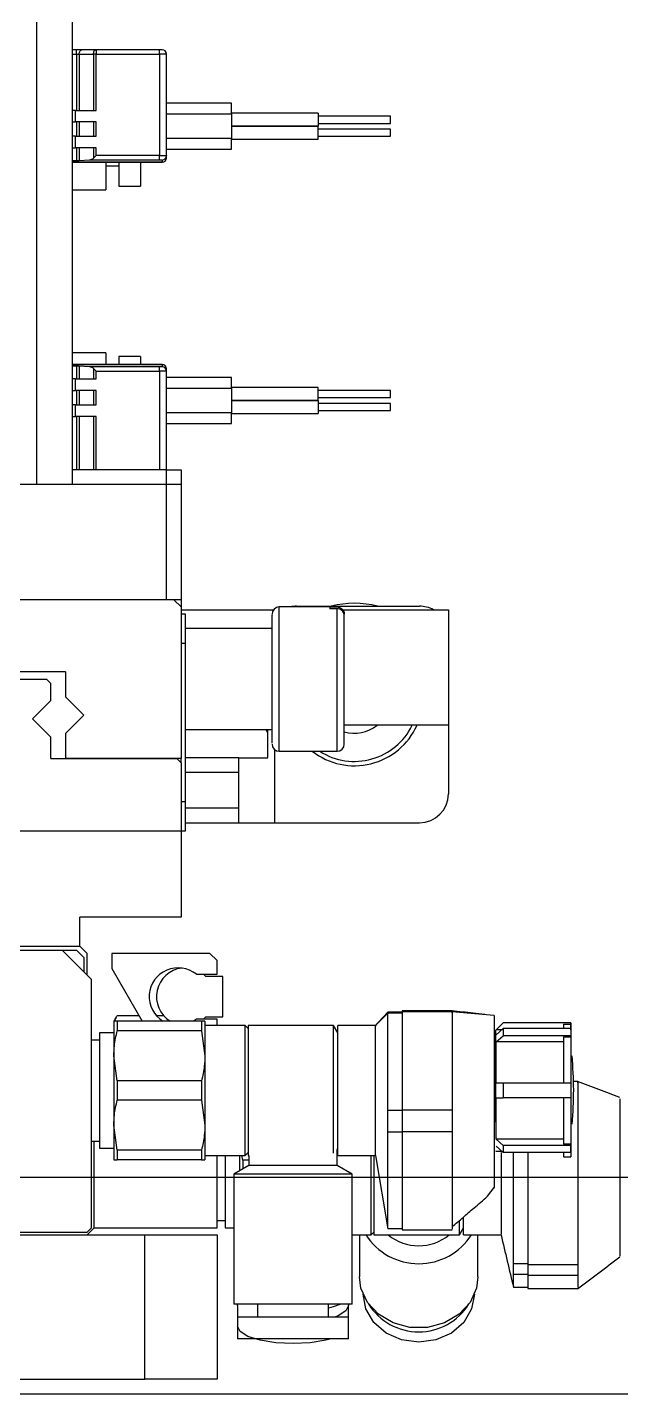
# Model space of a CAD drawing. Extents: x 500 to 100500, y -14500 to 21140.
# Drawn here: x 14352.6 to 14393.6, y -7149 to -7054.4 of the extents above; entities that cross this region are included whole.
import ezdxf

# ---------------------------------------------------------------- set-up
doc = ezdxf.new("R2010")
doc.units = 0
doc.layers.get('0').update_dxf_attribs({"linetype": 'CONTINUOUS'})

# ---------------------------------------------------------------- blocks, each defined once
blk = doc.blocks.new('LP F')
at = {"color": 2}
for p, q in [((14851.073, -93707.035), (14999.073, -93707.035)), ((14851.073, -93722.035), (14999.073, -93722.035))]:
    blk.add_line(p, q, dxfattribs=at)
blk = doc.blocks.new('SP F')
at = {"color": 3}
for p, q in [((15459.61, -97524.306), (15459.61, -97556.306)), ((15462.123, -97556.306), (15462.123, -97524.306)), ((15462.394, -97526.206), (15462.123, -97526.206)), ((15462.394, -97526.506), (15462.394, -97526.206)), ((15463.751, -97526.206), (15462.764, -97526.206)), ((15468.123, -97526.206), (15463.751, -97526.206)), ((15463.751, -97526.206), (15463.751, -97526.506)), ((15468.123, -97526.506), (15468.123, -97526.206)), ((15462.123, -97526.506), (15462.394, -97526.506)), ((15462.394, -97526.506), (15462.579, -97526.506)), ((15462.394, -97526.506), (15462.394, -97530.406)), ((15462.579, -97526.506), (15463.566, -97526.506)), ((15462.579, -97526.506), (15462.579, -97530.406)), ((15463.751, -97526.506), (15463.566, -97526.506)), ((15463.566, -97526.506), (15463.566, -97530.406)), ((15463.751, -97530.406), (15463.751, -97526.506)), ((15463.751, -97526.506), (15468.123, -97526.506)), ((15468.123, -97526.506), (15468.123, -97533.53)), ((15468.623, -97526.506), (15468.123, -97526.506)), ((15468.623, -97533.547), (15468.623, -97526.506)), ((15473.123, -97529.906), (15468.623, -97529.906)), ((15473.123, -97530.647), (15473.123, -97529.906)), ((15462.323, -97530.406), (15462.123, -97530.406)), ((15462.323, -97531.206), (15462.323, -97530.406)), ((15462.323, -97530.406), (15463.751, -97530.406)), ((15468.623, -97530.647), (15473.123, -97530.647)), ((15479.123, -97530.606), (15473.123, -97530.606)), ((15473.123, -97530.647), (15473.123, -97532.365)), ((15479.123, -97530.606), (15479.123, -97531.505)), ((15484.123, -97530.806), (15479.123, -97530.806)), ((15484.123, -97531.306), (15484.123, -97530.806)), ((15462.123, -97531.206), (15462.323, -97531.206)), ((15463.751, -97531.206), (15462.323, -97531.206)), ((15462.394, -97531.206), (15462.394, -97532.206)), ((15462.579, -97531.206), (15462.579, -97532.206)), ((15463.566, -97531.206), (15463.566, -97532.206)), ((15463.751, -97532.206), (15463.751, -97531.206)), ((15473.123, -97531.505), (15479.123, -97531.505)), ((15479.123, -97531.507), (15473.123, -97531.507)), ((15479.123, -97531.306), (15484.123, -97531.306)), ((15479.123, -97531.505), (15479.123, -97531.507)), ((15479.123, -97532.406), (15479.123, -97531.507)), ((15484.123, -97531.706), (15479.123, -97531.706)), ((15484.123, -97532.206), (15484.123, -97531.706)), ((15462.323, -97532.206), (15462.123, -97532.206)), ((15462.123, -97533.006), (15462.323, -97533.006)), ((15462.323, -97533.006), (15462.323, -97532.206)), ((15462.323, -97532.206), (15463.751, -97532.206)), ((15463.751, -97533.006), (15462.323, -97533.006)), ((15462.394, -97533.006), (15462.394, -97533.884)), ((15462.579, -97533.006), (15462.579, -97533.878)), ((15463.566, -97533.006), (15463.566, -97533.715)), ((15463.751, -97533.53), (15463.751, -97533.006)), ((15473.123, -97532.365), (15468.623, -97532.365)), ((15473.123, -97533.106), (15473.123, -97532.365)), ((15473.123, -97532.406), (15479.123, -97532.406)), ((15479.123, -97532.206), (15484.123, -97532.206)), ((15462.123, -97533.884), (15462.394, -97533.884)), ((15462.579, -97533.878), (15463.298, -97533.829)), ((15463.298, -97533.829), (15468.123, -97533.829)), ((15463.566, -97533.715), (15463.751, -97533.53)), ((15468.123, -97533.53), (15463.751, -97533.53)), ((15468.123, -97533.829), (15468.123, -97533.53)), ((15468.323, -97533.846), (15468.323, -97534.004)), ((15468.623, -97533.106), (15473.123, -97533.106)), ((15468.623, -97533.705), (15468.623, -97533.547)), ((15468.623, -97533.706), (15468.623, -97533.705)), ((15468.323, -97534.004), (15462.123, -97534.004)), ((15462.123, -97534.006), (15468.323, -97534.006)), ((15464.423, -97534.006), (15464.423, -97535.906)), ((15464.423, -97534.256), (15465.323, -97534.256)), ((15465.323, -97534.006), (15465.323, -97535.656)), ((15466.823, -97534.006), (15466.823, -97535.656)), ((15468.323, -97534.006), (15468.323, -97534.004)), ((15465.323, -97535.656), (15466.823, -97535.656)), ((15462.123, -97535.906), (15464.423, -97535.906)), ((15464.423, -97547.206), (15462.123, -97547.206)), ((15464.423, -97547.206), (15464.423, -97548.006)), ((15468.323, -97548.006), (15462.123, -97548.006)), ((15462.123, -97548.008), (15468.323, -97548.008)), ((15462.394, -97548.128), (15462.123, -97548.128)), ((15462.394, -97548.128), (15462.394, -97549.006)), ((15462.579, -97548.133), (15462.579, -97549.006)), ((15463.298, -97548.183), (15462.579, -97548.133)), ((15466.823, -97547.456), (15465.323, -97547.456)), ((15465.323, -97547.456), (15465.323, -97548.006)), ((15466.823, -97547.456), (15466.823, -97548.006)), ((15468.323, -97548.008), (15468.323, -97548.006)), ((15468.323, -97548.008), (15468.323, -97548.165)), ((15462.323, -97549.006), (15462.123, -97549.006)), ((15462.323, -97549.806), (15462.323, -97549.006)), ((15462.323, -97549.006), (15463.751, -97549.006)), ((15468.123, -97548.183), (15463.298, -97548.183)), ((15463.751, -97548.482), (15463.566, -97548.297)), ((15463.566, -97548.297), (15463.566, -97549.006)), ((15463.751, -97549.006), (15463.751, -97548.482)), ((15463.751, -97548.482), (15468.123, -97548.482)), ((15468.123, -97548.482), (15468.123, -97548.183)), ((15468.123, -97548.482), (15468.123, -97555.306)), ((15468.623, -97548.307), (15468.623, -97548.306)), ((15468.623, -97548.464), (15468.623, -97548.307)), ((15468.623, -97555.306), (15468.623, -97548.464)), ((15473.123, -97548.906), (15468.623, -97548.906)), ((15473.123, -97549.647), (15473.123, -97548.906)), ((15462.123, -97549.806), (15462.323, -97549.806)), ((15463.751, -97549.806), (15462.323, -97549.806)), ((15462.394, -97549.806), (15462.394, -97550.806)), ((15462.579, -97549.806), (15462.579, -97550.806)), ((15463.566, -97549.806), (15463.566, -97550.806)), ((15463.751, -97550.806), (15463.751, -97549.806)), ((15468.623, -97549.647), (15473.123, -97549.647)), ((15479.123, -97549.606), (15473.123, -97549.606)), ((15473.123, -97549.647), (15473.123, -97551.365)), ((15479.123, -97550.505), (15479.123, -97549.606)), ((15484.123, -97549.806), (15479.123, -97549.806)), ((15484.123, -97550.306), (15484.123, -97549.806)), ((15462.323, -97550.806), (15462.123, -97550.806)), ((15462.323, -97551.606), (15462.323, -97550.806)), ((15462.323, -97550.806), (15463.751, -97550.806)), ((15473.123, -97550.505), (15479.123, -97550.505)), ((15479.123, -97550.507), (15473.123, -97550.507)), ((15479.123, -97550.306), (15484.123, -97550.306)), ((15479.123, -97550.505), (15479.123, -97550.507)), ((15479.123, -97550.507), (15479.123, -97551.406)), ((15484.123, -97550.706), (15479.123, -97550.706)), ((15484.123, -97551.206), (15484.123, -97550.706)), ((15462.123, -97551.606), (15462.323, -97551.606)), ((15463.751, -97551.606), (15462.323, -97551.606)), ((15462.394, -97551.606), (15462.394, -97555.306)), ((15462.579, -97551.606), (15462.579, -97555.306)), ((15463.566, -97551.606), (15463.566, -97555.306)), ((15463.751, -97555.306), (15463.751, -97551.606)), ((15473.123, -97551.365), (15468.623, -97551.365)), ((15473.123, -97552.106), (15473.123, -97551.365)), ((15473.123, -97551.406), (15479.123, -97551.406)), ((15479.123, -97551.206), (15484.123, -97551.206)), ((15468.623, -97552.106), (15473.123, -97552.106)), ((15468.623, -97555.306), (15462.123, -97555.306)), ((15468.623, -97556.306), (15468.623, -97555.306)), ((15468.623, -97555.306), (15469.623, -97555.306)), ((15469.623, -97555.306), (15469.623, -97556.306)), ((15452.764, -97556.306), (15468.623, -97556.306)), ((15468.623, -97564.306), (15468.623, -97556.306)), ((15468.623, -97556.306), (15469.623, -97556.306)), ((15469.623, -97556.306), (15469.623, -97564.306)), ((15468.623, -97564.306), (15430.623, -97564.306)), ((15469.623, -97564.306), (15468.623, -97564.306)), ((15469.123, -97564.306), (15469.623, -97564.806)), ((15469.623, -97564.306), (15469.623, -97564.806)), ((15469.623, -97564.806), (15469.623, -97575.306)), ((15469.623, -97565.006), (15476.023, -97565.006)), ((15480.423, -97564.806), (15476.423, -97564.806)), ((15476.423, -97570.435), (15476.423, -97564.806)), ((15477.623, -97564.756), (15486.123, -97564.756)), ((15479.923, -97564.808), (15479.923, -97564.933)), ((15479.923, -97564.808), (15480.423, -97564.808)), ((15480.423, -97564.933), (15479.923, -97564.933)), ((15480.423, -97564.808), (15480.423, -97564.806)), ((15480.423, -97574.806), (15480.423, -97564.933)), ((15480.823, -97565.006), (15488.123, -97565.006)), ((15488.123, -97565.006), (15488.123, -97573.006)), ((15469.923, -97565.306), (15469.623, -97565.306)), ((15469.923, -97567.306), (15469.923, -97565.306)), ((15475.923, -97566.306), (15469.923, -97566.306)), ((15469.623, -97567.306), (15469.923, -97567.306)), ((15469.923, -97578.306), (15469.923, -97567.306)), ((15461.623, -97569.306), (15437.623, -97569.306)), ((15454.623, -97569.806), (15460.323, -97569.806)), ((15460.623, -97570.106), (15460.323, -97569.806)), ((15461.623, -97569.306), (15461.623, -97571.036)), ((15460.623, -97571.286), (15460.623, -97570.106)), ((15476.423, -97574.806), (15476.423, -97570.435)), ((15460.623, -97571.286), (15459.353, -97572.556)), ((15462.893, -97572.306), (15461.623, -97571.036)), ((15459.353, -97572.556), (15460.623, -97573.826)), ((15461.623, -97573.576), (15462.893, -97572.306)), ((15461.623, -97573.576), (15461.623, -97575.306)), ((15469.923, -97573.306), (15475.923, -97573.306)), ((15475.623, -97573.556), (15475.525, -97573.306)), ((15475.623, -97575.256), (15475.623, -97573.306)), ((15488.123, -97573.006), (15480.923, -97573.006)), ((15488.123, -97573.006), (15488.123, -97577.756)), ((15460.623, -97575.306), (15460.623, -97573.826)), ((15460.623, -97575.306), (15469.323, -97575.306)), ((15469.623, -97575.306), (15461.623, -97575.306)), ((15469.623, -97575.606), (15469.323, -97575.306)), ((15469.623, -97575.606), (15469.623, -97575.306)), ((15469.623, -97575.606), (15469.623, -97580.306)), ((15473.623, -97575.256), (15469.923, -97575.256)), ((15473.623, -97576.256), (15473.623, -97575.256)), ((15473.623, -97575.256), (15475.623, -97575.256)), ((15476.123, -97579.756), (15476.123, -97574.706)), ((15476.423, -97574.806), (15480.423, -97574.806)), ((15469.923, -97576.256), (15473.623, -97576.256)), ((15473.623, -97578.756), (15473.623, -97576.256)), ((15469.923, -97578.306), (15469.623, -97578.306)), ((15469.923, -97580.306), (15469.923, -97578.306)), ((15473.623, -97578.756), (15469.923, -97578.756)), ((15473.623, -97579.756), (15473.623, -97578.756)), ((15429.623, -97580.306), (15469.623, -97580.306)), ((15469.623, -97580.306), (15469.623, -97586.306)), ((15469.623, -97580.306), (15469.923, -97580.306)), ((15469.923, -97579.756), (15473.623, -97579.756)), ((15473.623, -97579.756), (15476.123, -97579.756)), ((15476.123, -97579.756), (15486.123, -97579.756)), ((15469.623, -97586.306), (15462.623, -97586.306)), ((15462.623, -97588.306), (15462.623, -97586.306)), ((15436.623, -97588.306), (15462.623, -97588.306)), ((15461.423, -97588.606), (15445.823, -97588.606)), ((15462.423, -97588.606), (15461.423, -97588.606)), ((15463.423, -97590.606), (15461.423, -97588.606)), ((15462.923, -97589.106), (15462.423, -97588.606)), ((15463.123, -97588.806), (15462.623, -97588.306)), ((15463.123, -97590.306), (15463.123, -97588.806)), ((15464.823, -97588.806), (15464.823, -97589.856)), ((15471.623, -97588.806), (15464.823, -97588.806)), ((15472.123, -97589.306), (15471.623, -97588.806)), ((15462.923, -97590.106), (15462.923, -97589.106)), ((15472.123, -97590.256), (15472.123, -97589.306)), ((15463.423, -97607.806), (15463.423, -97590.606)), ((15464.823, -97589.856), (15466.93, -97593.506)), ((15470.687, -97590.256), (15472.123, -97590.256)), ((15471.351, -97590.406), (15471.187, -97590.256)), ((15472.523, -97590.406), (15471.351, -97590.406)), ((15472.523, -97593.206), (15472.523, -97590.406)), ((15465.123, -97593.245), (15464.973, -97593.506)), ((15464.973, -97593.506), (15464.973, -97595.906)), ((15466.707, -97593.12), (15465.204, -97593.12)), ((15465.204, -97593.506), (15465.204, -97594.174)), ((15471.042, -97593.506), (15465.204, -97593.506)), ((15468.415, -97593.12), (15467.915, -97593.12)), ((15470.687, -97593.356), (15470.476, -97593.506)), ((15472.123, -97593.356), (15470.687, -97593.356)), ((15471.042, -97593.506), (15471.042, -97594.174)), ((15471.171, -97593.369), (15471.351, -97593.206)), ((15471.273, -97593.506), (15471.273, -97595.906)), ((15471.351, -97593.206), (15472.523, -97593.206)), ((15472.123, -97593.806), (15472.123, -97593.356)), ((15484.928, -97592.886), (15483.928, -97592.886)), ((15484.928, -97592.956), (15483.928, -97592.956)), ((15488.386, -97592.786), (15484.928, -97592.786)), ((15484.928, -97592.786), (15484.928, -97592.856)), ((15488.388, -97592.856), (15484.928, -97592.856)), ((15484.928, -97592.856), (15484.928, -97599.656)), ((15491.298, -97593.101), (15488.365, -97592.854)), ((15491.298, -97593.101), (15491.298, -97597.916)), ((15491.928, -97593.606), (15491.398, -97594.136)), ((15496.597, -97593.606), (15491.928, -97593.606)), ((15491.928, -97593.606), (15491.928, -97593.61)), ((15496.597, -97593.61), (15491.928, -97593.61)), ((15496.597, -97593.61), (15496.598, -97593.71)), ((15496.597, -97593.61), (15496.597, -97593.61)), ((15496.598, -97593.71), (15496.597, -97593.61)), ((15464.973, -97594.306), (15463.973, -97594.306)), ((15463.973, -97594.306), (15463.973, -97602.306)), ((15471.042, -97594.174), (15465.204, -97594.174)), ((15471.042, -97594.174), (15471.273, -97595.906)), ((15474.073, -97593.806), (15471.273, -97593.806)), ((15474.273, -97594.006), (15474.073, -97593.806)), ((15474.073, -97602.806), (15474.073, -97593.806)), ((15480.184, -97593.806), (15474.273, -97593.806)), ((15474.273, -97593.806), (15474.273, -97602.806)), ((15480.473, -97594.306), (15480.184, -97593.806)), ((15480.184, -97602.648), (15480.184, -97593.806)), ((15483.073, -97593.806), (15480.473, -97593.806)), ((15480.473, -97602.806), (15480.473, -97593.806)), ((15483.073, -97602.805), (15483.073, -97593.806)), ((15491.398, -97594.136), (15491.398, -97600.503)), ((15491.928, -97594.009), (15491.428, -97594.444)), ((15491.811, -97594.111), (15491.428, -97594.111)), ((15491.428, -97594.944), (15491.928, -97594.509)), ((15491.928, -97594.009), (15491.928, -97594.509)), ((15496.597, -97594.009), (15491.928, -97594.009)), ((15496.597, -97594.509), (15491.928, -97594.509)), ((15496.098, -97593.71), (15496.098, -97594.009)), ((15496.098, -97593.71), (15496.598, -97593.71)), ((15496.597, -97593.627), (15496.598, -97593.706)), ((15496.597, -97593.789), (15496.597, -97593.915)), ((15496.598, -97593.883), (15496.597, -97593.789)), ((15496.597, -97593.915), (15496.598, -97594.01)), ((15496.597, -97594.009), (15496.597, -97594.509)), ((15496.597, -97594.509), (15496.598, -97594.596)), ((15496.598, -97594.596), (15496.597, -97594.509)), ((15496.598, -97593.706), (15496.598, -97593.706)), ((15496.598, -97593.71), (15496.598, -97594.096)), ((15496.598, -97594.096), (15496.598, -97593.755)), ((15496.598, -97594.097), (15496.598, -97593.925)), ((15496.598, -97594.138), (15496.598, -97594.488)), ((15463.973, -97594.806), (15463.423, -97594.806)), ((15491.428, -97597.806), (15491.428, -97594.944)), ((15496.098, -97594.944), (15491.428, -97594.944)), ((15496.098, -97594.596), (15496.098, -97597.806)), ((15496.098, -97594.596), (15496.598, -97594.596)), ((15496.598, -97594.587), (15496.598, -97594.9)), ((15464.973, -97595.906), (15464.973, -97600.706)), ((15465.204, -97597.638), (15464.973, -97595.906)), ((15471.273, -97595.906), (15471.273, -97600.706)), ((15465.204, -97597.638), (15465.204, -97598.974)), ((15471.042, -97597.638), (15465.204, -97597.638)), ((15471.042, -97597.638), (15471.042, -97598.974)), ((15491.298, -97597.916), (15491.298, -97600.716)), ((15491.928, -97597.806), (15491.428, -97597.806)), ((15496.598, -97597.806), (15491.928, -97597.806)), ((15491.928, -97597.806), (15491.928, -97598.806)), ((15496.597, -97597.806), (15496.597, -97598.806)), ((15496.598, -97597.806), (15496.597, -97597.806)), ((15497.088, -97597.681), (15496.77, -97597.681)), ((15471.042, -97598.974), (15465.204, -97598.974)), ((15471.042, -97598.974), (15471.273, -97600.706)), ((15491.428, -97601.667), (15491.428, -97598.806)), ((15496.597, -97598.806), (15491.928, -97598.806)), ((15496.098, -97598.806), (15496.098, -97602.016)), ((15496.597, -97598.806), (15496.598, -97598.806)), ((15499.998, -97598.873), (15499.998, -97607.781)), ((15483.928, -97601.156), (15483.928, -97599.656)), ((15483.928, -97599.656), (15484.928, -97599.656)), ((15488.388, -97599.656), (15484.928, -97599.656)), ((15484.928, -97599.656), (15484.928, -97601.156)), ((15488.388, -97599.656), (15488.388, -97601.156)), ((15465.204, -97602.438), (15464.973, -97600.706)), ((15464.973, -97600.706), (15464.973, -97603.106)), ((15471.273, -97600.706), (15471.273, -97603.106)), ((15483.928, -97601.156), (15484.928, -97601.156)), ((15484.928, -97601.156), (15484.928, -97607.956)), ((15488.388, -97601.156), (15484.928, -97601.156)), ((15491.298, -97600.716), (15491.298, -97605.014)), ((15491.298, -97600.949), (15491.298, -97601.056)), ((15463.423, -97601.806), (15463.973, -97601.806)), ((15463.623, -97607.806), (15463.623, -97601.806)), ((15491.928, -97602.103), (15491.428, -97601.667)), ((15496.098, -97601.667), (15491.428, -97601.667)), ((15491.928, -97602.103), (15491.928, -97602.603)), ((15496.597, -97602.103), (15491.928, -97602.103)), ((15496.598, -97602.016), (15496.098, -97602.016)), ((15496.598, -97602.016), (15496.597, -97602.103)), ((15496.597, -97602.103), (15496.598, -97602.016)), ((15496.597, -97602.103), (15496.597, -97602.603)), ((15496.597, -97602.603), (15496.597, -97602.103)), ((15463.973, -97602.306), (15464.973, -97602.306)), ((15471.042, -97602.438), (15465.204, -97602.438)), ((15465.204, -97602.438), (15465.204, -97603.106)), ((15471.042, -97602.438), (15471.042, -97603.106)), ((15471.273, -97602.806), (15474.073, -97602.806)), ((15472.123, -97607.806), (15472.123, -97602.806)), ((15472.673, -97602.806), (15472.673, -97607.806)), ((15473.673, -97602.806), (15473.673, -97603.871)), ((15473.904, -97603.138), (15473.828, -97602.806)), ((15474.073, -97602.806), (15474.273, -97602.606)), ((15474.273, -97602.806), (15474.323, -97602.806)), ((15474.323, -97602.806), (15474.323, -97603.496)), ((15480.423, -97602.392), (15480.473, -97602.306)), ((15480.423, -97603.496), (15480.423, -97602.392)), ((15480.473, -97602.806), (15483.073, -97602.806)), ((15482.773, -97608.306), (15482.773, -97602.806)), ((15482.973, -97602.806), (15482.973, -97608.306)), ((15483.073, -97602.806), (15483.933, -97607.889)), ((15491.398, -97602.476), (15491.428, -97602.506)), ((15491.428, -97602.167), (15491.928, -97602.603)), ((15491.428, -97602.506), (15491.816, -97602.506)), ((15491.773, -97602.603), (15491.773, -97608.267)), ((15496.597, -97602.603), (15491.928, -97602.603)), ((15493.628, -97602.603), (15493.628, -97610.37)), ((15496.098, -97602.603), (15496.098, -97602.906)), ((15496.098, -97602.906), (15496.598, -97602.906)), ((15471.042, -97603.106), (15465.204, -97603.106)), ((15474.323, -97603.496), (15473.273, -97604.102)), ((15473.904, -97603.138), (15473.904, -97603.738)), ((15474.323, -97603.138), (15473.904, -97603.138)), ((15481.473, -97604.102), (15480.423, -97603.496)), ((15473.273, -97604.102), (15473.273, -97613.106)), ((15481.473, -97613.106), (15481.473, -97604.102)), ((15490.828, -97605.633), (15491.298, -97605.014)), ((15491.245, -97605.083), (15491.298, -97605.043)), ((15463.123, -97608.106), (15463.423, -97607.806)), ((15463.123, -97608.306), (15463.623, -97607.806)), ((15463.623, -97607.806), (15472.123, -97607.806)), ((15472.123, -97607.306), (15472.673, -97607.306)), ((15472.673, -97607.806), (15473.273, -97607.806)), ((15488.388, -97607.74), (15488.388, -97607.921)), ((15488.884, -97608.306), (15488.884, -97607.365)), ((15488.884, -97608.306), (15489.173, -97607.806)), ((15489.173, -97608.306), (15489.173, -97607.12)), ((15499.998, -97607.781), (15499.998, -97609.181)), ((15432.123, -97608.306), (15467.123, -97608.306)), ((15436.123, -97608.106), (15463.123, -97608.106)), ((15467.123, -97618.306), (15467.123, -97608.306)), ((15467.123, -97608.306), (15472.123, -97608.306)), ((15472.123, -97608.306), (15472.123, -97618.306)), ((15481.473, -97608.306), (15482.773, -97608.306)), ((15481.973, -97608.306), (15481.973, -97611.206)), ((15482.773, -97608.306), (15482.973, -97608.106)), ((15482.973, -97608.306), (15488.884, -97608.306)), ((15483.928, -97607.856), (15484.928, -97607.856)), ((15484.928, -97607.956), (15488.388, -97607.956)), ((15489.173, -97608.306), (15491.773, -97608.306)), ((15490.173, -97611.206), (15490.173, -97608.306)), ((15499.998, -97609.181), (15499.998, -97609.785)), ((15492.628, -97611.033), (15492.628, -97610.283)), ((15492.628, -97610.283), (15493.628, -97610.283)), ((15497.088, -97610.37), (15493.628, -97610.37)), ((15493.628, -97610.37), (15493.628, -97611.12)), ((15497.088, -97610.37), (15497.088, -97611.12)), ((15492.628, -97611.033), (15493.628, -97611.033)), ((15497.088, -97611.12), (15493.628, -97611.12)), ((15493.628, -97611.12), (15493.628, -97612.031)), ((15492.628, -97611.931), (15493.628, -97611.931)), ((15493.628, -97612.031), (15497.088, -97612.031)), ((15473.523, -97613.197), (15473.534, -97613.106)), ((15473.523, -97613.197), (15473.523, -97614.006)), ((15474.923, -97613.106), (15474.923, -97614.006)), ((15479.823, -97614.006), (15479.823, -97613.106)), ((15481.223, -97614.006), (15481.223, -97613.197)), ((15473.523, -97614.006), (15473.523, -97615.506)), ((15481.223, -97615.506), (15481.223, -97614.006)), ((15432.123, -97618.306), (15467.123, -97618.306)), ((15472.123, -97618.306), (15467.123, -97618.306))]:
    blk.add_line(p, q, dxfattribs=at)
at = {"color": 3, "flags": 128}
for points in [[(15462.579, -97526.506), (15462.583, -97526.447), (15462.593, -97526.391), (15462.61, -97526.339), (15462.633, -97526.294), (15462.661, -97526.256), (15462.693, -97526.229), (15462.728, -97526.212), (15462.764, -97526.206)], [(15463.566, -97526.506), (15463.569, -97526.447), (15463.58, -97526.391), (15463.597, -97526.339), (15463.62, -97526.294), (15463.648, -97526.256), (15463.68, -97526.229), (15463.714, -97526.212), (15463.751, -97526.206)], [(15480.592, -97564.835), (15480.52, -97564.815), (15480.423, -97564.806)], [(15491.428, -97594.111), (15491.477, -97594.061), (15491.928, -97593.61)], [(15480.423, -97603.496), (15480.376, -97603.496), (15480.014, -97603.496), (15479.333, -97603.496), (15478.416, -97603.496), (15477.373, -97603.496), (15476.33, -97603.496), (15475.412, -97603.496), (15474.731, -97603.496), (15474.369, -97603.496), (15474.323, -97603.496)], [(15481.473, -97604.102), (15481.37, -97604.102), (15480.923, -97604.102), (15480.161, -97604.102), (15479.152, -97604.102), (15477.984, -97604.102), (15476.762, -97604.102), (15475.594, -97604.102), (15474.584, -97604.102), (15473.822, -97604.102), (15473.376, -97604.102), (15473.273, -97604.102)], [(15490.173, -97611.206), (15490.07, -97611.996), (15489.623, -97612.981), (15488.861, -97613.809), (15487.852, -97614.405), (15486.684, -97614.717), (15485.462, -97614.717), (15484.294, -97614.405), (15483.284, -97613.809), (15482.522, -97612.981), (15482.076, -97611.996), (15481.973, -97611.206)], [(15489.923, -97612.406), (15489.734, -97613.436), (15489.187, -97614.366), (15488.336, -97615.103), (15487.262, -97615.577), (15486.073, -97615.74), (15484.883, -97615.577), (15483.81, -97615.103), (15482.958, -97614.366), (15482.411, -97613.436), (15482.223, -97612.406), (15482.223, -97612.406)], [(15481.473, -97613.106), (15481.37, -97613.106), (15480.923, -97613.106), (15480.161, -97613.106), (15479.152, -97613.106), (15477.984, -97613.106), (15476.762, -97613.106), (15475.594, -97613.106), (15474.584, -97613.106), (15473.822, -97613.106), (15473.376, -97613.106), (15473.273, -97613.106)], [(15480.693, -97613.106), (15480.161, -97613.296), (15479.823, -97613.385)], [(15481.212, -97613.106), (15481.223, -97613.197), (15481.034, -97613.574), (15480.487, -97613.914), (15480.255, -97614.006)], [(15481.223, -97614.006), (15481.034, -97614.006), (15480.487, -97614.006), (15479.636, -97614.006), (15478.562, -97614.006), (15477.373, -97614.006), (15476.183, -97614.006), (15475.11, -97614.006), (15474.258, -97614.006), (15473.711, -97614.006), (15473.523, -97614.006), (15473.523, -97614.006)], [(15480.019, -97615.506), (15479.636, -97615.607), (15478.562, -97615.78), (15477.373, -97615.84), (15476.183, -97615.78), (15475.11, -97615.607), (15474.258, -97615.337), (15473.711, -97614.997), (15473.523, -97614.62)], [(15481.223, -97615.506), (15481.034, -97615.506), (15480.487, -97615.506), (15479.636, -97615.506), (15478.562, -97615.506), (15477.373, -97615.506), (15476.183, -97615.506), (15475.11, -97615.506), (15474.258, -97615.506), (15473.711, -97615.506), (15473.523, -97615.506), (15473.523, -97615.506)]]:
    blk.add_lwpolyline(points, dxfattribs=at)
at = {"color": 3}
for centre, radius, start, end in [((15468.323, -97526.506), 0.3, 0, 90), ((15468.323, -97533.547), 0.299, 269.88862, 359.88818), ((15468.323, -97533.704), 0.299, 269.88862, 359.88818), ((15468.323, -97533.706), 0.3, 270, 0), ((15468.323, -97548.306), 0.3, 0, 90), ((15468.323, -97548.307), 0.299, 0.11182, 90.11138), ((15468.323, -97548.465), 0.299, 0.11182, 90.11138), ((15476.423, -97565.306), 0.5, 90, 180), ((15477.623, -97566.756), 2, 90, 102.83857), ((15481.623, -97571.056), 6.5, 75.74997, 104.25003), ((15486.123, -97566.756), 2, 61.04498, 90), ((15481.623, -97571.056), 4.75, 232.13635, 335.7621), ((15481.623, -97571.056), 4.45, 237.42663, 334.01057), ((15481.623, -97571.056), 2.5, 253.7398, 308.73942), ((15476.423, -97574.306), 0.5, 180, 270), ((15480.423, -97574.306), 0.5, 270, 0), ((15486.123, -97577.756), 2, 270, 0), ((15469.423, -97591.806), 2, 50.80503, 238.21167), ((15469.923, -97591.806), 2, 97.18078, 238.21167), ((15486.073, -97605.953), 4.35, 212.74514, 327.25486), ((15486.073, -97605.712), 3.346, 230.83847, 309.16153), ((15486.073, -97610.932), 4.091, 211.78514, 328.21487)]:
    blk.add_arc(centre, radius, start, end, dxfattribs=at)
for centre, major_axis, ratio, start_param, end_param in [((15462.394, -97533.857), (0.3, 0), 0.08844, 4.712389, 5.376731), ((15463.264, -97533.53), (0.383, 0), 0.783085, 4.8006, 5.618844), ((15462.394, -97548.154), (0.3, 0), 0.08844, 0.906455, 1.570796), ((15463.264, -97548.482), (0.383, 0), 0.783085, 0.664342, 1.482586)]:
    blk.add_ellipse(centre, major_axis=major_axis, ratio=ratio, start_param=start_param, end_param=end_param, dxfattribs=at)
blk.add_open_spline([(15462.764, -97526.206), (15462.708, -97526.206), (15462.596, -97526.206), (15462.461, -97526.206), (15462.394, -97526.206)], degree=3, dxfattribs=at)
for points, knots in [([(15468.323, -97526.206), (15468.32, -97526.206), (15468.314, -97526.206), (15468.267, -97526.206), (15468.202, -97526.206), (15468.149, -97526.206), (15468.123, -97526.206)], [0, 0, 0, 0, 0.25051, 0.499867, 0.747756, 1, 1, 1, 1]), ([(15468.123, -97533.53), (15468.175, -97533.53), (15468.288, -97533.531), (15468.419, -97533.533), (15468.513, -97533.537), (15468.572, -97533.54), (15468.614, -97533.543), (15468.62, -97533.546), (15468.623, -97533.547)], [0, 0, 0, 0, 0.1985618, 0.4309228, 0.5603974, 0.6984049, 0.8449409, 1, 1, 1, 1]), ([(15468.123, -97533.829), (15468.149, -97533.829), (15468.202, -97533.829), (15468.267, -97533.833), (15468.314, -97533.839), (15468.32, -97533.844), (15468.323, -97533.846)], [0, 0, 0, 0, 0.250058, 0.499234, 0.7473, 1, 1, 1, 1]), ([(15468.323, -97548.165), (15468.32, -97548.168), (15468.314, -97548.172), (15468.267, -97548.178), (15468.202, -97548.182), (15468.149, -97548.183), (15468.123, -97548.183)], [0, 0, 0, 0, 0.250962, 0.5005, 0.748212, 1, 1, 1, 1]), ([(15468.623, -97548.464), (15468.62, -97548.466), (15468.614, -97548.468), (15468.572, -97548.472), (15468.513, -97548.475), (15468.419, -97548.478), (15468.288, -97548.481), (15468.175, -97548.482), (15468.123, -97548.482)], [0, 0, 0, 0, 0.155053, 0.301585, 0.439591, 0.569064, 0.801429, 1, 1, 1, 1]), ([(15480.423, -97564.808), (15480.479, -97564.813), (15480.591, -97564.824), (15480.74, -97564.909), (15480.853, -97565.035), (15480.914, -97565.175), (15480.92, -97565.269), (15480.923, -97565.306)], [0, 0, 0, 0, 0.213259, 0.426502, 0.640196, 0.854924, 1, 1, 1, 1]), ([(15480.923, -97565.432), (15480.917, -97565.376), (15480.906, -97565.263), (15480.819, -97565.113), (15480.691, -97565), (15480.551, -97564.942), (15480.459, -97564.936), (15480.423, -97564.933)], [0, 0, 0, 0, 0.2162502, 0.4325264, 0.6480981, 0.8625105, 1, 1, 1, 1]), ([(15475.923, -97570.372), (15475.923, -97569.803), (15475.923, -97568.928), (15475.923, -97567.817), (15475.923, -97567.031), (15475.923, -97566.357), (15475.923, -97565.703), (15475.923, -97565.279), (15475.923, -97565.357), (15475.923, -97565.377)], [0, 0, 0, 0, 0.221731, 0.341093, 0.462988, 0.584883, 0.704244, 0.925976, 1, 1, 1, 1]), ([(15480.923, -97574.305), (15480.923, -97574.259), (15480.923, -97574.162), (15480.923, -97573.278), (15480.923, -97571.959), (15480.923, -97570.384), (15480.923, -97568.737), (15480.923, -97567.198), (15480.923, -97565.977), (15480.923, -97565.609), (15480.923, -97565.432)], [0, 0, 0, 0, 0.120746, 0.25, 0.379254, 0.5, 0.620746, 0.75, 0.879254, 1, 1, 1, 1]), ([(15475.923, -97574.235), (15475.923, -97574.238), (15475.923, -97574.245), (15475.923, -97573.871), (15475.923, -97573.39), (15475.923, -97572.747), (15475.923, -97571.779), (15475.923, -97570.926), (15475.923, -97570.372)], [0, 0, 0, 0, 0.173375, 0.313479, 0.456556, 0.599633, 0.739737, 1, 1, 1, 1]), ([(15465.204, -97593.506), (15465.168, -97593.506), (15465.029, -97593.506), (15464.997, -97593.506), (15464.973, -97593.506)], [0, 0, 0, 0, 0.254279, 1, 1, 1, 1]), ([(15465.03, -97593.506), (15465.037, -97593.458), (15465.059, -97593.328), (15465.148, -97593.2), (15465.204, -97593.12)], [0, 0, 0, 0, 0.365144, 1, 1, 1, 1]), ([(15471.273, -97593.506), (15471.249, -97593.506), (15471.216, -97593.506), (15471.077, -97593.506), (15471.042, -97593.506)], [0, 0, 0, 0, 0.745721, 1, 1, 1, 1]), ([(15483.933, -97592.881), (15483.789, -97593.036), (15483.5, -97593.347), (15483.216, -97593.652), (15483.073, -97593.806)], [0, 0, 0, 0, 0.496842, 1, 1, 1, 1]), ([(15483.933, -97592.95), (15483.79, -97593.093), (15483.503, -97593.378), (15483.216, -97593.663), (15483.073, -97593.806)], [0, 0, 0, 0, 0.500009, 1, 1, 1, 1]), ([(15483.928, -97599.656), (15483.928, -97598.903), (15483.928, -97597.397), (15483.928, -97595.891), (15483.928, -97595.047), (15483.928, -97594.262), (15483.927, -97593.395), (15483.928, -97592.875), (15483.928, -97592.988), (15483.928, -97593.003)], [0, 0, 0, 0, 0.215666, 0.431332, 0.484529, 0.537726, 0.753391, 0.969056, 1, 1, 1, 1]), ([(15490.64, -97593.045), (15490.37, -97593.014), (15489.613, -97592.927), (15488.854, -97592.84), (15488.365, -97592.784)], [0, 0, 0, 0, 0.355893, 1, 1, 1, 1]), ([(15488.388, -97592.923), (15488.389, -97592.903), (15488.39, -97592.791), (15488.39, -97593.349), (15488.388, -97594.577), (15488.388, -97596.439), (15488.387, -97598.234), (15488.388, -97599.326), (15488.388, -97599.656)], [0, 0, 0, 0, 0.048348, 0.262835, 0.477418, 0.692141, 0.906861, 1, 1, 1, 1]), ([(15464.973, -97595.906), (15464.98, -97595.671), (15464.997, -97595.088), (15465.127, -97594.516), (15465.204, -97594.174)], [0, 0, 0, 0, 0.403103, 1, 1, 1, 1]), ([(15496.598, -97594.596), (15496.598, -97594.942), (15496.598, -97595.636), (15496.597, -97596.83), (15496.598, -97597.572), (15496.598, -97597.806)], [0, 0, 0, 0, 0.406489, 0.812978, 1, 1, 1, 1]), ([(15471.273, -97595.906), (15471.266, -97596.141), (15471.248, -97596.723), (15471.119, -97597.296), (15471.042, -97597.638)], [0, 0, 0, 0, 0.403103, 1, 1, 1, 1]), ([(15496.7, -97600.628), (15496.749, -97599.842), (15496.847, -97598.269), (15496.743, -97596.696), (15496.691, -97595.909)], [0, 0, 0, 0, 0.4999597, 1, 1, 1, 1]), ([(15499.998, -97598.796), (15499.51, -97598.609), (15498.537, -97598.237), (15497.554, -97597.86), (15497.065, -97597.672)], [0, 0, 0, 0, 0.501653, 1, 1, 1, 1]), ([(15497.088, -97597.768), (15497.088, -97597.743), (15497.087, -97597.646), (15497.086, -97598.27), (15497.084, -97599.575), (15497.09, -97601.485), (15497.09, -97603.717), (15497.088, -97606.041), (15497.088, -97608.181), (15497.087, -97609.604), (15497.088, -97610.192), (15497.088, -97610.37)], [0, 0, 0, 0, 0.044334, 0.172927, 0.30152, 0.430098, 0.558544, 0.687049, 0.815637, 0.944223, 1, 1, 1, 1]), ([(15464.973, -97600.706), (15464.98, -97600.471), (15464.997, -97599.888), (15465.127, -97599.316), (15465.204, -97598.974)], [0, 0, 0, 0, 0.403103, 1, 1, 1, 1]), ([(15491.428, -97598.806), (15491.444, -97598.806), (15491.611, -97598.806), (15491.777, -97598.806), (15491.928, -97598.806)], [0, 0, 0, 0, 0.099039, 1, 1, 1, 1]), ([(15496.598, -97598.806), (15496.598, -97599.313), (15496.598, -97600.329), (15496.597, -97601.394), (15496.598, -97601.867), (15496.598, -97602.016)], [0, 0, 0, 0, 0.406489, 0.812977, 1, 1, 1, 1]), ([(15471.273, -97600.706), (15471.266, -97600.941), (15471.248, -97601.523), (15471.119, -97602.096), (15471.042, -97602.438)], [0, 0, 0, 0, 0.403103, 1, 1, 1, 1]), ([(15483.928, -97607.761), (15483.928, -97607.777), (15483.928, -97607.825), (15483.928, -97607.077), (15483.928, -97605.661), (15483.928, -97603.7), (15483.928, -97602.104), (15483.928, -97601.255), (15483.928, -97601.156)], [0, 0, 0, 0, 0.111873, 0.326784, 0.541695, 0.756606, 0.971517, 1, 1, 1, 1]), ([(15488.388, -97601.156), (15488.388, -97601.823), (15488.388, -97603.254), (15488.388, -97605.252), (15488.387, -97606.864), (15488.387, -97607.696), (15488.388, -97607.866), (15488.388, -97607.921)], [0, 0, 0, 0, 0.200562, 0.429956, 0.659348, 0.888742, 1, 1, 1, 1]), ([(15492.628, -97610.283), (15492.628, -97609.843), (15492.628, -97608.963), (15492.628, -97607.455), (15492.628, -97606.396), (15492.628, -97605.312), (15492.628, -97603.975), (15492.628, -97602.935), (15492.628, -97602.603)], [0, 0, 0, 0, 0.252465, 0.504929, 0.567203, 0.629477, 0.88194, 1, 1, 1, 1]), ([(15496.598, -97602.516), (15496.598, -97602.711), (15496.598, -97602.952), (15496.598, -97602.874), (15496.598, -97602.859)], [0, 0, 0, 0, 0.811458, 1, 1, 1, 1]), ([(15464.973, -97603.106), (15464.997, -97603.106), (15465.029, -97603.106), (15465.168, -97603.106), (15465.204, -97603.106)], [0, 0, 0, 0, 0.745721, 1, 1, 1, 1]), ([(15471.042, -97603.106), (15471.077, -97603.106), (15471.216, -97603.106), (15471.249, -97603.106), (15471.273, -97603.106)], [0, 0, 0, 0, 0.254279, 1, 1, 1, 1]), ([(15488.388, -97607.74), (15488.64, -97607.523), (15489.145, -97607.091), (15489.959, -97606.389), (15490.519, -97605.902), (15490.828, -97605.633)], [0, 0, 0, 0, 0.309337, 0.618673, 1, 1, 1, 1]), ([(15491.773, -97608.305), (15491.917, -97608.915), (15492.209, -97610.151), (15492.491, -97611.348), (15492.633, -97611.954)], [0, 0, 0, 0, 0.493748, 1, 1, 1, 1]), ([(15497.065, -97612.047), (15497.553, -97611.677), (15498.531, -97610.936), (15499.509, -97610.196), (15499.998, -97609.826)], [0, 0, 0, 0, 0.500141, 1, 1, 1, 1]), ([(15492.628, -97611.838), (15492.628, -97611.861), (15492.628, -97611.937), (15492.628, -97611.493), (15492.628, -97611.081), (15492.628, -97611.033)], [0, 0, 0, 0, 0.270191, 0.914596, 1, 1, 1, 1]), ([(15497.088, -97611.12), (15497.088, -97611.424), (15497.088, -97611.944), (15497.088, -97611.94), (15497.088, -97611.939)], [0, 0, 0, 0, 0.585116, 1, 1, 1, 1])]:
    blk.add_open_spline(points, degree=3, knots=knots, dxfattribs=at)

msp = doc.modelspace()

# ---------------------------------------------------------------- block references
at = {"color": 0}
for name, p in [('SP F', (-1106.401, 90470.267, -139.531)), ('LP F', (-544.351, 86572.997, -139.531))]:
    msp.add_blockref(name, p, dxfattribs=at)

doc.saveas('drawing.dxf')
